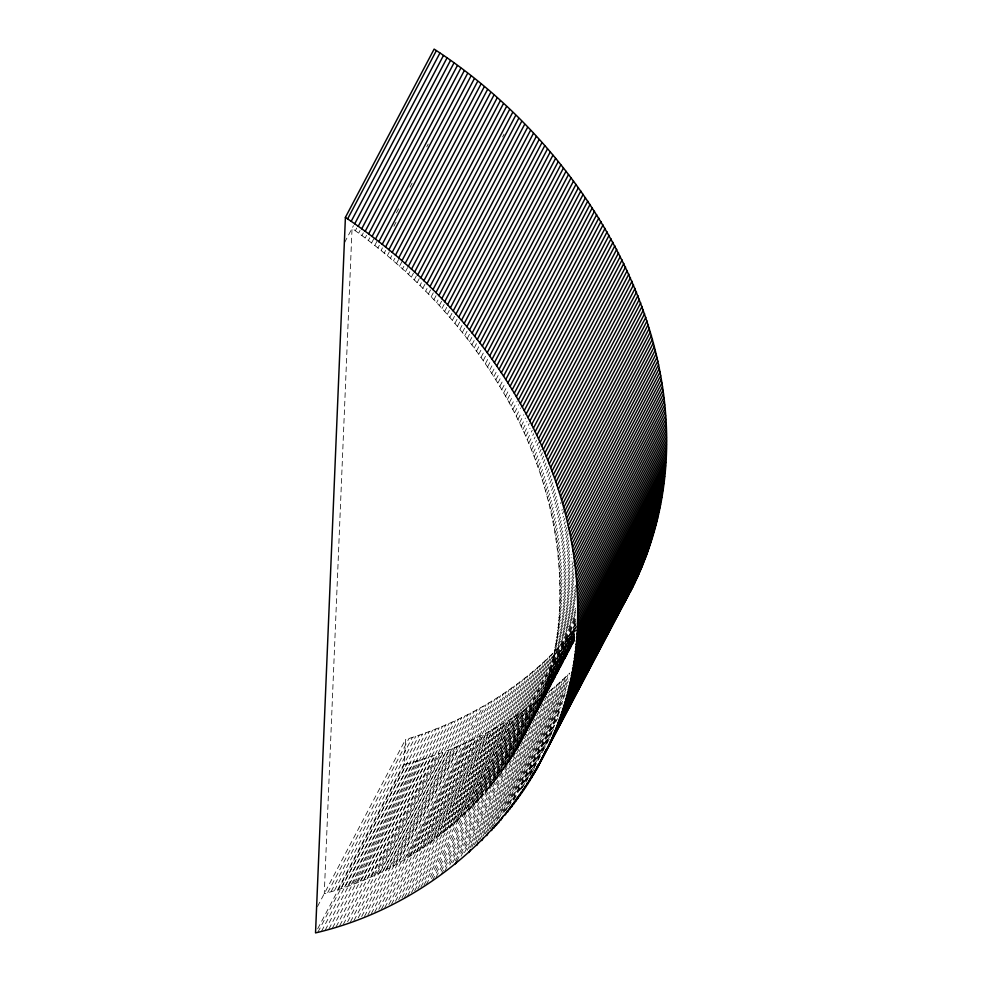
<?xml version="1.0" encoding="UTF-8"?>
<svg xmlns="http://www.w3.org/2000/svg" width="982" height="982" viewBox="0 0 982 982"><rect width="100%" height="100%" fill="white"/><g stroke="black" fill="none" stroke-linecap="round" stroke-linejoin="round"><path stroke-width="0.74" stroke-dasharray="4.91 3.68" d="M559.85 594.208C560.722 446.356 469.335 311.822 352.047 228.376L324.269 893.669C456.593 858.231 562.355 733.701 559.85 594.208L573.39 568.517M317.677 928.825L404.253 764.622L405.517 739.556C471.544 719.696 533.017 681.668 575.968 627.216M344.584 242.529L353.471 225.664M355.349 230.758L356.773 228.045M358.626 233.151L360.05 230.451M361.892 235.582L363.315 232.881M365.132 238.025L366.556 235.324M368.36 240.492L369.784 237.791M371.564 242.984L374.412 237.583M374.743 245.5L376.892 241.437M426.777 146.809L428.201 144.109M377.91 248.029L379.334 245.328M396.446 212.885L398.582 208.822M409.985 187.194L412.121 183.143M381.053 250.582L382.477 247.869M393.88 226.241L396.028 222.19M384.183 253.147L385.607 250.447M387.276 255.737L389.424 251.687M390.357 258.352L391.781 255.651M393.426 260.979L394.85 258.278M396.458 263.63L398.594 259.579M399.478 266.306L401.613 262.243M402.473 268.994L403.897 266.294M405.443 271.695L407.579 267.644M408.389 274.42L409.813 271.719M411.323 277.17L413.459 273.119M414.22 279.931L416.356 275.881M417.105 282.718L419.24 278.655M419.965 285.517L421.388 282.804M422.8 288.327L424.936 284.277M502.624 136.915L504.048 134.215M425.599 291.163L427.035 288.463M428.385 294.011L430.533 289.96M431.147 296.883L433.295 292.82M433.884 299.768L436.033 295.705M436.597 302.665L438.021 299.964M439.285 305.586L442.146 300.173M441.949 308.52L444.085 304.457M444.588 311.466L446.724 307.415M447.203 314.424L449.339 310.373M449.781 317.407L451.929 313.356M452.346 320.402L454.482 316.351M454.875 323.409L457.023 319.359M457.391 326.441L460.239 321.028M459.871 329.473L462.006 325.423M462.326 332.53L465.173 327.129M464.756 335.599L467.604 330.197M467.15 338.68L470.01 333.279M469.531 341.773L472.379 336.372M471.876 344.878L474.723 339.477M474.196 348.009L477.043 342.595M476.479 351.139L479.339 345.725M478.75 354.281L480.885 350.23M480.984 357.448L483.831 352.035M483.193 360.615L486.041 355.202M485.366 363.794L488.214 358.393M487.514 366.986L491.074 360.234M489.637 370.202L493.197 363.438M491.724 373.418L494.584 368.005M493.786 376.646L497.358 369.883M495.824 379.874L499.384 373.123M497.825 383.127L501.397 376.364M499.801 386.392L503.373 379.629M501.753 389.658L505.313 382.894M503.668 392.935L507.228 386.172M505.546 396.225L509.118 389.461M507.399 399.514L510.971 392.763M509.228 402.829L512.788 396.065M511.021 406.143L514.593 399.379M512.788 409.469L517.06 401.356M514.519 412.796L518.803 404.682M516.225 416.135L520.497 408.021M517.895 419.486L521.454 412.722M519.539 422.837L523.811 414.723M521.147 426.2L525.419 418.087M522.719 429.564L527.003 421.45M524.265 432.939L529.261 423.475M525.787 436.315L530.059 428.213M527.273 439.703L532.256 430.239M528.721 443.103L533.705 433.639M530.145 446.503L535.129 437.039M531.532 449.903L536.516 440.439M532.882 453.316L538.59 442.501M534.208 456.728L539.904 445.914M535.497 460.141L541.205 449.326M536.761 463.565L542.457 452.751M537.976 466.99L543.684 456.176M539.179 470.427L544.875 459.601M540.333 473.852L546.041 463.038M541.463 477.289L547.17 466.475M317.481 906.546L405.517 739.556M542.555 480.738L548.975 468.561M327.706 892.601L408.966 738.489M543.623 484.175L550.03 472.011M331.143 891.509L412.391 737.396M544.654 487.624L551.062 475.448M334.543 890.392L415.803 736.279M545.648 491.074L552.056 478.897M337.943 889.238L419.191 735.125M546.606 494.523L553.738 480.996M317.849 932.274L406.573 763.996C467.15 747.437 524.548 717.13 569.67 673.1M341.319 888.059L422.567 733.947M547.539 497.972L554.67 484.445M344.682 886.856L425.93 732.744M321.544 931.243L410.267 762.965M548.435 501.421L555.567 487.907M348.021 885.629L429.269 731.516M549.294 504.871L555.714 492.706M325.214 930.175L413.938 761.897M351.335 884.365L432.596 730.252M550.129 508.332L557.26 494.805M328.872 929.082L417.596 760.804M354.649 883.076L435.898 728.963M550.927 511.782L558.758 496.917M332.505 927.965L421.229 759.687M357.927 881.762L439.187 727.65M551.688 515.243L559.531 500.366M336.126 926.812L424.85 758.534M361.192 880.412L442.452 726.299M552.412 518.692L560.967 502.477M339.735 925.621L428.459 757.355M364.445 879.037L445.693 724.925M553.112 522.154L560.955 507.277M367.673 877.638L448.921 723.525M343.319 924.418L432.043 756.14M553.774 525.603L562.33 509.376M370.877 876.214L452.137 722.101M554.4 529.053L563.668 511.487M347.603 921.816L435.603 754.888M374.068 874.753L455.317 720.641M554.99 532.514L563.545 516.287M350.427 921.902L439.15 753.624M377.235 873.268L458.496 719.155M555.554 535.963L564.822 518.386M353.962 920.588L442.686 752.322M380.39 871.758L461.638 717.646M556.082 539.413L565.35 521.835M358.185 917.9L446.196 750.984M383.508 870.224L464.768 716.111M556.573 542.862L565.841 525.284M386.613 868.665L467.874 714.552M361.671 916.537L449.682 749.622M557.027 546.311L567.007 527.383M389.707 867.069L470.955 712.957M557.457 549.748L567.424 530.832M364.432 916.513L453.156 748.235M392.763 865.449L474.024 711.336M557.837 553.197L568.529 532.919M367.882 915.089L456.605 746.811M395.807 863.804L477.068 709.691M558.193 556.634L568.173 537.706M371.306 913.641L460.03 745.363M398.827 862.135L480.088 708.022M558.513 560.071L569.204 539.793M374.719 912.155L483.083 706.328M558.807 563.508L569.499 543.23M404.805 858.722L486.065 704.61M559.065 566.933L570.468 545.305M378.831 909.295L466.831 742.367M407.763 856.967L489.011 702.854M559.274 570.358L570.677 548.729M381.482 909.111L470.206 740.833M410.697 855.187L491.945 701.074M559.458 573.783L570.861 552.142M384.821 907.54L473.545 739.262M413.606 853.395L494.854 699.282M559.617 577.195L571.733 554.216M416.491 851.566L497.739 697.453M388.872 904.594L476.871 737.666M559.728 580.608L571.843 557.629M419.351 849.712L500.611 695.6M559.814 584.008L571.929 561.029M391.462 904.324L480.173 736.046M422.186 847.834L503.447 693.722M559.863 587.42L573.402 561.729M395.451 901.316L483.463 734.401M425.01 845.932L506.258 691.819M559.875 590.808L573.414 565.129M427.796 844.004L509.057 689.892M398.717 899.635L486.716 732.719M430.558 842.053L511.818 687.94M559.801 597.584L573.341 571.905M401.945 897.929L489.957 731.001M433.308 840.076L514.556 685.964M559.703 600.972L574.679 572.58M404.449 897.548L493.173 729.27M436.02 838.076L517.281 683.963M559.58 604.335L574.556 575.955M438.721 836.038L519.969 681.938M407.64 895.78L496.364 727.502M559.421 607.711L574.396 579.319M441.384 833.988L522.633 679.875M559.237 611.062L574.2 582.67M411.519 892.626L499.531 725.71M444.024 831.914L525.284 677.801M559.004 614.413L574.691 584.671M446.638 829.815L527.899 675.702M414.674 890.809L502.674 723.894M558.746 617.764L575.857 585.309M449.24 827.691L530.489 673.578M558.451 621.09L575.562 588.648M417.792 888.968L505.791 722.04M451.806 825.543L533.054 671.43M558.12 624.429L575.943 590.624M454.347 823.382L535.595 669.27M420.885 887.09L508.897 720.174M557.764 627.744L575.575 593.95M456.851 821.185L538.111 667.073M557.359 631.058L575.894 595.902M423.954 885.187L511.966 718.272M459.343 818.963L540.591 664.851M556.929 634.36L575.464 599.204M461.798 816.729L543.058 662.617M426.286 884.61L515.01 716.332M556.463 637.649L575.71 601.156M464.24 814.459L545.489 660.346M555.972 640.939L575.931 603.083M431.466 878.583L518.042 714.38M466.646 812.175L547.895 658.063M555.431 644.217L575.391 606.36M469.015 809.868L550.276 655.755M554.867 647.482L575.538 608.275M432.313 880.67L521.037 712.392M471.372 807.535L552.633 653.423M554.265 650.735L575.648 610.178M473.692 805.191L575.722 612.068M436.008 877.307L524.007 710.391M476 802.81L557.248 648.697M552.964 657.216L575.771 613.959M478.259 800.416L559.519 646.303M441.102 871.194L526.953 708.353M552.265 660.432L575.783 615.824M480.505 797.998L575.759 617.69M441.163 874.569L575.697 619.532M484.899 793.1L566.16 638.987M549.957 670.043L575.612 621.373M487.06 790.608L568.308 636.496M444.772 871.12L532.772 704.192M549.122 673.222L575.489 623.202M489.183 788.116L576.041 623.668M491.282 785.588L572.543 631.475M449.793 864.933L535.644 702.081M547.342 679.544L575.857 625.473M493.357 783.047L574.605 628.934M546.409 682.686L575.624 627.253M495.394 780.481L576.643 626.369M545.44 685.817L575.366 629.032M452.628 862.785L575.808 629.192M499.384 775.289L575.648 630.64M543.402 692.04L575.477 631.205M501.336 772.662L574.752 633.427M455.452 860.625L574.531 634.838M541.229 698.202L574.728 634.667M505.153 767.359L574.286 636.226M540.088 701.258L574.298 636.373M507.007 764.671L574.728 636.25M538.922 704.315L574.556 636.717M508.848 761.971L574.789 637.048M456.814 861.14L544.102 695.587M510.64 759.258L574.789 637.588M512.42 756.521L574.421 638.901M514.151 753.759L574.74 638.852M515.857 750.984L574.31 640.129M517.539 748.198L574.642 639.577M519.183 745.387L574.777 639.945M461.012 856.218L574.74 640.289M464.461 852.609L549.601 691.119M467.174 850.351L552.314 688.848M469.85 848.055L555.002 686.565M471.79 847.098L557.653 684.245M474.416 844.753L560.28 681.901M477.019 842.384L562.882 679.532M479.584 839.991L565.448 677.15M482.849 836.222L567.989 674.732M485.366 833.779L569.793 673.652M487.845 831.324L567.977 679.335M490.3 828.833L568.296 680.919M492.731 826.328L567.142 685.191M496.561 821.087L565.963 689.45M498.917 818.534L566.184 690.96M502.686 813.231L564.945 695.17M504.282 811.991L563.668 699.356M505.84 810.727L562.367 703.517M508.811 806.725L561.041 707.666M513.169 799.986L559.679 711.778M513.93 800.023L558.279 715.878M519.662 790.522L557.58 718.603M521.061 789.147L554.695 725.367M522.436 787.76L553.922 728.043M525.935 782.273L528.795 776.848M529.507 775.485L553.836 729.344M530.108 775.412L542.273 752.335M542.985 750.984L550.141 737.408M532.109 772.588L534.257 768.525M404.253 764.622L406.573 763.996"/><path stroke-width="1.47" d="M345.406 217.378L315.529 932.9C457.207 899.794 575.415 772.159 577.453 623.46C583.283 458.054 478.553 306.936 345.406 217.378L434.13 49.1C605.158 160.275 732.351 394.641 630.125 592.121M347.64 218.9L436.364 50.622M351.188 221.343L439.911 53.065M354.711 223.822L443.434 55.544M358.221 226.314L446.945 58.036M361.707 228.831L450.431 60.553M365.169 231.371L453.893 63.093M368.618 233.925L457.342 65.647M372.043 236.515L460.767 68.237M375.443 239.117L464.167 70.839M378.831 241.756L467.555 73.478M382.194 244.408L470.918 76.13M385.545 247.071L474.257 78.793M388.86 249.772L477.583 81.494M392.162 252.484L480.885 84.206M395.439 255.222L484.163 86.944M398.692 257.984L487.416 89.706M401.92 260.758L490.644 92.48M405.136 263.557L493.86 95.279M408.316 266.38L497.039 98.102M411.483 269.215L500.206 100.937M414.625 272.075L503.349 103.797M417.743 274.96L506.454 106.682M420.824 277.857L509.548 109.579M423.893 280.778L512.616 112.5M426.937 283.712L515.66 115.434M429.956 286.67L518.68 118.392M432.952 289.641L521.675 121.375M435.922 292.636L524.646 124.358M438.868 295.656L527.58 127.378M441.777 298.675L530.501 130.397M444.674 301.732L533.398 133.454M447.534 304.788L536.258 136.51M450.37 307.869L539.093 139.591M453.193 310.975L541.904 142.697M455.967 314.08L544.691 145.802M458.729 317.223L547.453 148.945M461.466 320.365L550.19 152.087M464.167 323.532L552.891 155.254M466.843 326.711L555.567 158.433M469.494 329.903L558.218 161.625M472.121 333.119L560.832 164.841M474.711 336.335L563.435 168.057M477.277 339.576L566 171.298M479.805 342.828L568.529 174.563M482.322 346.106L571.033 177.828M484.789 349.383L573.513 181.105M487.244 352.685L575.968 184.407M489.662 356L578.386 187.722M492.056 359.314L580.779 191.036M494.412 362.653L583.136 194.375M496.745 366.004L585.468 197.726M499.052 369.367L587.776 201.089M501.323 372.743L590.047 204.465M503.557 376.131L592.281 207.853M505.767 379.531L594.491 211.253M507.952 382.931L596.675 214.653M510.1 386.356L598.824 218.078M512.211 389.793L600.935 221.515M514.298 393.23L603.022 224.952M516.36 396.679L605.072 228.401M518.373 400.14L607.097 231.875M520.374 403.614L609.086 235.336M522.326 407.1L611.05 238.822M524.253 410.599L612.977 242.321M526.156 414.097L614.879 245.819M528.021 417.608L616.733 249.33M529.85 421.118L618.574 252.853M531.643 424.654L620.366 256.376M533.41 428.189L622.134 259.911M535.141 431.724L623.865 263.458M536.847 435.284L625.571 267.006M538.504 438.844L627.228 270.566M540.149 442.403L628.861 274.125M541.745 445.975L630.469 277.697M543.316 449.547L632.027 281.269M544.838 453.132L633.562 284.854M546.348 456.728L635.072 288.45M547.809 460.325L636.532 292.047M549.245 463.921L637.969 295.643M550.644 467.53L639.356 299.252M552.007 471.139L640.73 302.861M553.332 474.76L642.056 306.482M554.634 478.369L643.345 310.103M555.886 482.002L644.609 313.724M557.113 485.624L645.837 317.346M558.304 489.257L647.028 320.979M559.458 492.89L648.181 324.612M560.587 496.524L649.311 328.246M561.667 500.169L650.391 331.891M562.723 503.803L651.447 335.525M563.742 507.448L652.465 339.171M564.724 511.094L653.447 342.816M565.669 514.74L654.393 346.462M566.577 518.386L655.301 350.12M567.461 522.043L656.185 353.765M568.296 525.689L657.019 357.411M569.106 529.335L657.83 361.057M569.879 532.993L658.603 364.715M570.603 536.638L659.327 368.36M571.303 540.284L660.027 372.006M571.966 543.942L660.69 375.664M572.592 547.588L661.316 379.31M573.193 551.233L661.905 382.955M573.746 554.879L662.469 386.601M574.261 558.525L662.985 390.247M574.752 562.158L663.464 393.88M575.194 565.804L663.918 397.526M575.612 569.437L664.323 401.159M575.98 573.071L664.704 404.793M576.324 576.692L665.047 408.414M576.63 580.325L665.342 412.047M576.888 583.946L665.612 415.668M577.121 587.567L665.845 419.289M577.318 591.176L666.042 422.898M577.477 594.785L666.201 426.507M577.6 598.394L666.324 430.116M577.686 601.991L666.41 433.713M577.735 605.587L666.459 437.309M577.747 609.171L666.471 440.893M577.735 612.756L666.447 444.478M577.674 616.328L666.397 448.05M577.576 619.9L666.299 451.622M577.453 623.46L666.164 455.182M577.281 627.019L666.005 458.741M577.072 630.567L665.796 462.289M455.378 863.865L456.814 861.14M576.839 634.102L665.563 465.824M576.569 637.637L665.28 469.359M576.25 641.16L664.974 472.882M575.906 644.671L664.63 476.405M575.526 648.181L664.249 479.903M468.93 852.523L470.366 849.811M575.096 651.68L663.82 483.402M574.642 655.166L663.366 486.888M574.151 658.652L662.875 490.374M476.724 845.416L478.16 842.703M573.623 662.126L662.347 493.848M573.071 665.575L661.782 497.297M481.781 840.567L483.218 837.855M572.469 669.024L661.193 500.746M571.831 672.474L660.555 504.196M486.728 835.621L488.152 832.908M571.156 675.898L659.879 507.62M570.456 679.311L659.18 511.033M491.54 830.588L492.976 827.863M569.707 682.723L658.431 514.445M493.909 828.022L496.057 823.959M568.934 686.111L657.658 517.833M496.254 825.445L497.678 822.732M568.124 689.499L656.848 521.221M498.561 822.855L499.985 820.142M567.277 692.862L656.001 524.584M500.832 820.228L502.98 816.152M566.393 696.226L655.117 527.948M565.472 699.565L654.196 531.287M505.3 814.925L506.724 812.2M564.515 702.903L653.239 534.625M507.485 812.237L509.633 808.161M563.533 706.218L652.244 537.94M509.633 809.524L512.506 804.098M562.502 709.52L651.226 541.254M511.769 806.799L514.629 801.361M561.446 712.822L650.17 544.544M513.856 804.037L517.428 797.261M560.354 716.099L649.065 547.821M515.918 801.275L519.49 794.487M559.224 719.364L647.936 551.086M517.944 798.476L521.528 791.688M558.058 722.605L646.782 554.327M519.944 795.666L523.529 788.877M556.855 725.845L645.579 557.567M521.908 792.83L525.493 786.042M555.628 729.061L644.339 560.783M523.848 789.982L527.42 783.194M554.351 732.265L643.075 563.987M525.751 787.11L532.195 774.896M553.05 735.457L641.774 567.179M527.616 784.213L533.349 773.362M551.712 738.636L640.436 570.358M529.458 781.304L535.178 770.44M536.614 767.728L538.038 765.015M544.482 752.801L545.918 750.088M550.337 741.791L639.061 573.513M531.262 778.37L539.13 763.444M540.566 760.731L546.999 748.517M548.435 745.804L552.007 739.016M553.443 736.304L554.879 733.591M556.303 730.878L557.739 728.153M559.163 725.44L565.607 713.227M567.044 710.514L573.476 698.3M574.912 695.587L578.484 688.799M579.92 686.087L584.204 677.948M587.788 671.16L594.233 658.947M595.657 656.234L597.093 653.521M598.517 650.808L602.101 644.02M606.385 635.882L612.829 623.668M614.266 620.955L615.689 618.23M617.126 615.518L628.517 595.166M533.03 775.424L637.662 576.655M534.773 772.453L634.753 582.891M536.479 769.471L633.243 585.984M618.181 613.026L619.986 610.092"/></g></svg>
